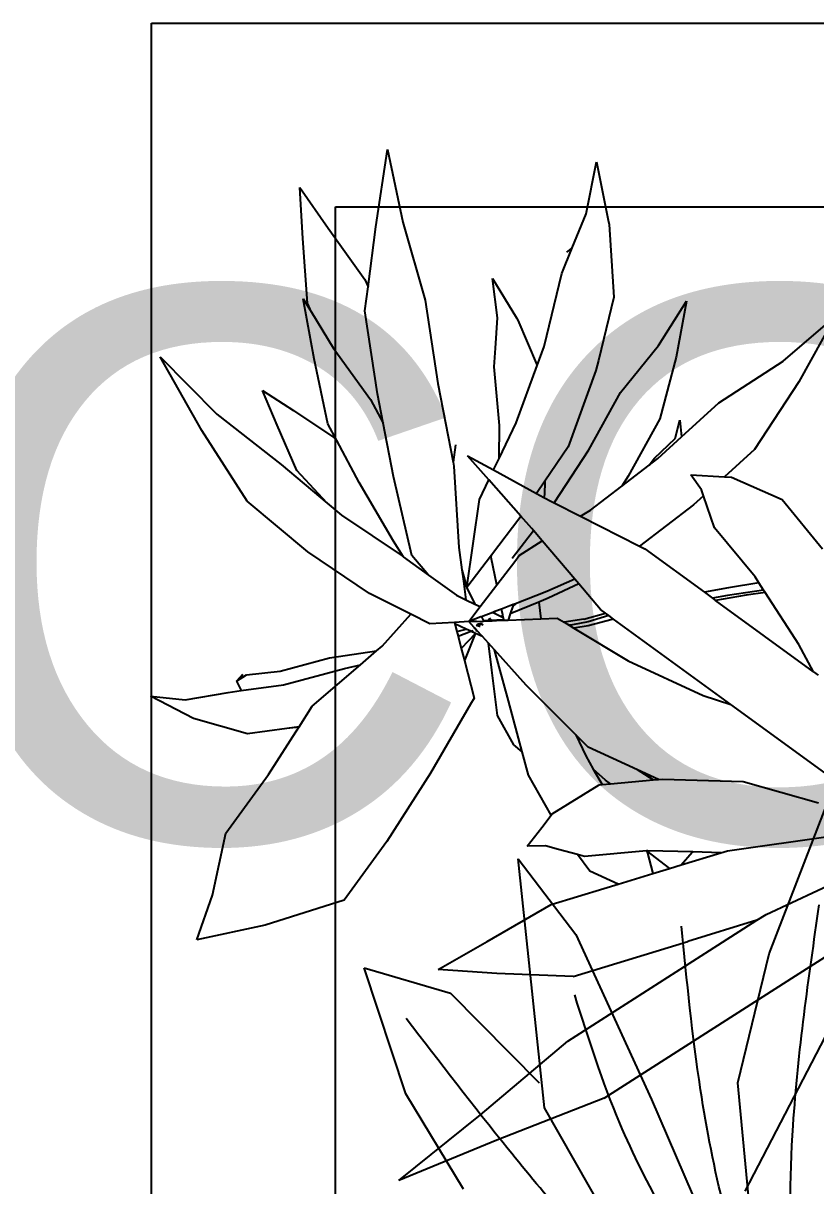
# Model space of a CAD drawing. Header units: metres. Extents: x -22 to 564, y 0 to 143.
# Drawn here: x 121.6312 to 121.8469, y 51.0595 to 51.376 of the extents above; entities that cross this region are included whole.
import ezdxf
from ezdxf.enums import TextEntityAlignment as Align

# ---------------------------------------------------------------- set-up
doc = ezdxf.new("R2010")
doc.units = ezdxf.units.M
doc.linetypes.add('XREF 1N NEURO-ONCOLOGIA$0$CONJUNTO TLAHUAC$0$HIDDEN2', pattern=[0.1875, 0.125, -0.0625])
for name, color, linetype in [('TEXTO', 7, 'Continuous'), ('XREF 1N NEURO-ONCOLOGIA$0$Mobiliario Fijo', 40, 'Continuous'), ('XREF 1N NEURO-ONCOLOGIA$0$PROYECCIÓN', 8, 'XREF 1N NEURO-ONCOLOGIA$0$CONJUNTO TLAHUAC$0$HIDDEN2'), ('XREF 1N NEURO-ONCOLOGIA$0$TEX-MOB', 4, 'Continuous')]:
    doc.layers.add(name, color=color, linetype=linetype)
doc.styles.add('100 LOCALES 25', font='arial.ttf', dxfattribs={"height": 0.25})
doc.styles.add('XREF 1N NEURO-ONCOLOGIA$0$HANDLET', font='romans.shx')

# ---------------------------------------------------------------- blocks, each defined once
blk = doc.blocks.new('XREF 1N NEURO-ONCOLOGIA$0$A$C3610557F')
at = {"color": 52}
for p, q in [((0.9855, 0.5508), (1.2749, 1.2195)), ((0.9716, 0.8764), (0.7939, 0.5659)), ((1.1725, 0.8664), (1.1398, 0.5208)), ((0.649, 0.7112), (0.5462, 0.5408)), ((0.7939, 0.5659), (0.7471, 0.1201)), ((0.85, 0.2554), (0.9855, 0.5508)), ((0.5462, 0.5408), (0.4713, 0.3154)), ((0.6256, 0.3606), (0.7846, 0.5208)), ((1.1398, 0.5208), (1.1959, 0.2905)), ((0.4713, 0.3154), (0.6256, 0.3606)), ((1.1959, 0.2905), (1.3081, 0)), ((0.7471, 0.1201), (0.85, 0.2554))]:
    blk.add_line(p, q, dxfattribs=at)
at = {"color": 104, "ltscale": 0.3}
for points in [[(1.2347, 1.1664), (1.0988, 0.9158), (0.9288, 0.5931), (0.8481, 0.3638)], [(1.273, 1.1494), (1.239, 0.8861), (1.239, 0.5973), (1.2857, 0.2024)], [(1.188, 1.1367), (0.9373, 0.8819), (0.7291, 0.6398), (0.5464, 0.4062)], [(1.1965, 1.0177), (1.1157, 0.746), (1.0733, 0.5336), (1.0393, 0.2406)]]:
    blk.add_spline(points, degree=3, dxfattribs=at)
blk = doc.blocks.new('XREF 1N NEURO-ONCOLOGIA$0$PLANTA CIRCULAR-02')
at = {"color": 72}
for p, q in [((-0.25179, 0.17367), (-0.24577, 0.21329)), ((-0.24577, 0.21329), (-0.23803, 0.17604)), ((-0.14427, 0.18025), (-0.13896, 0.20693)), ((-0.13896, 0.20693), (-0.1329, 0.177)), ((-0.29066, 0.19375), (-0.27613, 0.17302)), ((-0.28917, 0.16762), (-0.29066, 0.19375)), ((-0.15135, 0.16285), (-0.14427, 0.18025)), ((-0.27613, 0.17302), (-0.25742, 0.14676)), ((-0.25581, 0.14293), (-0.25179, 0.17367)), ((-0.23803, 0.17604), (-0.22651, 0.13608)), ((-0.1329, 0.177), (-0.13246, 0.17483)), ((-0.13246, 0.17483), (-0.13045, 0.14293)), ((-0.2867, 0.13462), (-0.28917, 0.16762)), ((-0.15664, 0.14984), (-0.15135, 0.16285)), ((-0.16571, 0.11237), (-0.15664, 0.14984)), ((-0.25742, 0.14676), (-0.25581, 0.14293)), ((-0.25741, 0.13075), (-0.25581, 0.14293)), ((-0.19213, 0.14717), (-0.17993, 0.12715)), ((-0.1896, 0.12706), (-0.19213, 0.14717)), ((-0.13045, 0.14293), (-0.13011, 0.13767)), ((-0.13011, 0.13767), (-0.13796, 0.10525)), ((-0.28891, 0.13674), (-0.28476, 0.12997)), ((-0.2833, 0.10621), (-0.28891, 0.13674)), ((-0.28476, 0.12997), (-0.2867, 0.13462)), ((-0.22651, 0.13608), (-0.22001, 0.09352)), ((-0.10724, 0.11289), (-0.09284, 0.13569)), ((-0.09284, 0.13569), (-0.09825, 0.1069)), ((-0.28476, 0.12997), (-0.27358, 0.11173)), ((-0.25091, 0.08819), (-0.25741, 0.13075)), ((-0.19066, 0.11152), (-0.1896, 0.12706)), ((-0.17993, 0.12715), (-0.17917, 0.1259)), ((-0.17917, 0.1259), (-0.16926, 0.10263)), ((-0.04346, 0.10501), (-0.01706, 0.12754)), ((-0.01706, 0.12754), (-0.03535, 0.09444)), ((-0.36204, 0.10721), (-0.3331, 0.0778)), ((-0.34083, 0.06946), (-0.36204, 0.10721)), ((-0.27358, 0.11173), (-0.25453, 0.08532)), ((-0.1913, 0.102), (-0.19066, 0.11152)), ((-0.16926, 0.10263), (-0.16571, 0.11237)), ((-0.12667, 0.08886), (-0.10724, 0.11289)), ((-0.27637, 0.07292), (-0.2833, 0.10621)), ((-0.18846, 0.07199), (-0.1913, 0.102)), ((-0.17994, 0.07331), (-0.16926, 0.10263)), ((-0.13796, 0.10525), (-0.13919, 0.10019)), ((-0.09825, 0.1069), (-0.10649, 0.07541)), ((-0.07631, 0.08354), (-0.04346, 0.10501)), ((-0.13919, 0.10019), (-0.15342, 0.06113)), ((-0.30982, 0.08997), (-0.2939, 0.07964)), ((-0.30231, 0.07211), (-0.30982, 0.08997)), ((-0.22001, 0.09352), (-0.2123, 0.05321)), ((-0.03535, 0.09444), (-0.05811, 0.0598)), ((-0.25453, 0.08532), (-0.24803, 0.07317)), ((-0.24803, 0.07317), (-0.25091, 0.08819)), ((-0.14287, 0.05953), (-0.12667, 0.08886)), ((-0.0954, 0.06619), (-0.07631, 0.08354)), ((-0.3331, 0.0778), (-0.30019, 0.05211)), ((-0.2939, 0.07964), (-0.27325, 0.06594)), ((-0.29213, 0.04903), (-0.30231, 0.07211)), ((-0.2718, 0.06437), (-0.27637, 0.07292)), ((-0.24281, 0.04587), (-0.24803, 0.07317)), ((-0.18871, 0.05511), (-0.17994, 0.07331)), ((-0.18871, 0.05511), (-0.18846, 0.07199)), ((-0.10649, 0.07541), (-0.12269, 0.04608)), ((-0.09875, 0.06542), (-0.09628, 0.07483)), ((-0.09628, 0.07483), (-0.0954, 0.06619)), ((-0.31755, 0.03338), (-0.34083, 0.06946)), ((-0.27325, 0.06594), (-0.2718, 0.06437)), ((-0.10756, 0.05513), (-0.0954, 0.06619)), ((-0.26025, 0.04278), (-0.2718, 0.06437)), ((-0.21113, 0.0621), (-0.2123, 0.05321)), ((-0.15342, 0.06113), (-0.16543, 0.04347)), ((-0.16063, 0.03244), (-0.14287, 0.05953)), ((-0.10918, 0.05534), (-0.09875, 0.06542)), ((-0.05811, 0.0598), (-0.07353, 0.04579)), ((-0.20489, 0.05654), (-0.19153, 0.04925)), ((-0.19398, 0.04418), (-0.20489, 0.05654)), ((-0.19153, 0.04925), (-0.18871, 0.05511)), ((-0.11204, 0.05171), (-0.10918, 0.05534)), ((-0.11204, 0.05171), (-0.10756, 0.05513)), ((-0.30019, 0.05211), (-0.27675, 0.03236)), ((-0.27675, 0.03236), (-0.29213, 0.04903)), ((-0.2123, 0.05321), (-0.21191, 0.0512)), ((-0.21191, 0.0512), (-0.2094, 0.00956)), ((-0.19153, 0.04925), (-0.16962, 0.0373)), ((-0.12598, 0.04106), (-0.11204, 0.05171)), ((-0.24284, 0.01284), (-0.26025, 0.04278)), ((-0.23342, 0.00542), (-0.24281, 0.04587)), ((-0.19879, 0.03419), (-0.19398, 0.04418)), ((-0.17757, 0.0256), (-0.19398, 0.04418)), ((-0.16543, 0.04347), (-0.16962, 0.0373)), ((-0.16543, 0.04347), (-0.16553, 0.03647)), ((-0.12269, 0.04608), (-0.12598, 0.04106)), ((-0.0907, 0.04679), (-0.07353, 0.04579)), ((-0.08527, 0.03914), (-0.0907, 0.04679)), ((-0.07353, 0.04579), (-0.06991, 0.04557)), ((-0.06991, 0.04557), (-0.044, 0.03413)), ((-0.16962, 0.0373), (-0.16586, 0.03524)), ((-0.16553, 0.03647), (-0.16586, 0.03524)), ((-0.14206, 0.02878), (-0.12598, 0.04106)), ((-0.08421, 0.03608), (-0.08937, 0.03139)), ((-0.08421, 0.03608), (-0.08527, 0.03914)), ((-0.0785, 0.01968), (-0.08421, 0.03608)), ((-0.28665, 0.00735), (-0.31755, 0.03338)), ((-0.27675, 0.03236), (-0.26929, 0.02608)), ((-0.20529, -0.01091), (-0.19879, 0.03419)), ((-0.16586, 0.03524), (-0.16188, 0.03307)), ((-0.16188, 0.03307), (-0.16063, 0.03244)), ((-0.16063, 0.03244), (-0.14708, 0.02557)), ((-0.08937, 0.03139), (-0.11697, 0.0103)), ((-0.044, 0.03413), (-0.02333, 0.009)), ((-0.26929, 0.02608), (-0.23787, 0.00496)), ((-0.17817, 0.02473), (-0.19264, 0.00572)), ((-0.17757, 0.0256), (-0.17817, 0.02473)), ((-0.17197, 0.01925), (-0.17757, 0.0256)), ((-0.14708, 0.02557), (-0.14206, 0.02878)), ((-0.14708, 0.02557), (-0.11697, 0.0103)), ((-0.18209, 0.00414), (-0.17121, 0.01835)), ((-0.17121, 0.01835), (-0.17197, 0.01925)), ((-0.16669, 0.01302), (-0.17121, 0.01835)), ((-0.05782, -0.00545), (-0.0785, 0.01968)), ((-0.23787, 0.00496), (-0.24284, 0.01284)), ((-0.17845, 0.00549), (-0.16669, 0.01302)), ((-0.15004, -0.00661), (-0.16669, 0.01302)), ((-0.2551, -0.01386), (-0.28665, 0.00735)), ((-0.2094, 0.00956), (-0.20784, -0.0018)), ((-0.11697, 0.0103), (-0.11422, 0.00891)), ((-0.11422, 0.00891), (-0.08375, -0.01331)), ((-0.23787, 0.00496), (-0.23774, 0.00487)), ((-0.23774, 0.00487), (-0.2248, -0.00454)), ((-0.2248, -0.00454), (-0.23342, 0.00542)), ((-0.19264, 0.00572), (-0.20529, -0.01091)), ((-0.19277, 0.00452), (-0.19264, 0.00572)), ((-0.18994, -0.00958), (-0.19277, 0.00452)), ((-0.18994, -0.00958), (-0.18076, 0.00246)), ((-0.18076, 0.00246), (-0.17845, 0.00549)), ((-0.2248, -0.00454), (-0.21062, -0.01484)), ((-0.20784, -0.0018), (-0.20704, -0.00765)), ((-0.20784, -0.0018), (-0.20529, -0.01091)), ((-0.05588, -0.00846), (-0.05782, -0.00545)), ((-0.20704, -0.00765), (-0.20547, -0.01074)), ((-0.20704, -0.00765), (-0.20574, -0.01714)), ((-0.20547, -0.01074), (-0.20109, -0.01933)), ((-0.20529, -0.01091), (-0.20547, -0.01074)), ((-0.19835, -0.02063), (-0.18994, -0.00958)), ((-0.15004, -0.00661), (-0.16431, -0.01296)), ((-0.14803, -0.00898), (-0.16359, -0.01629)), ((-0.14803, -0.00898), (-0.15004, -0.00661)), ((-0.13686, -0.02214), (-0.14803, -0.00898)), ((-0.07146, -0.01111), (-0.08375, -0.01331)), ((-0.05588, -0.00846), (-0.07146, -0.01111)), ((-0.05348, -0.01218), (-0.05588, -0.00846)), ((-0.23391, -0.02449), (-0.2551, -0.01386)), ((-0.21062, -0.01484), (-0.20574, -0.01714)), ((-0.20574, -0.01714), (-0.20109, -0.01933)), ((-0.16431, -0.01296), (-0.18043, -0.01916)), ((-0.16359, -0.01629), (-0.16849, -0.01832)), ((-0.08375, -0.01331), (-0.07962, -0.01632)), ((-0.0719, -0.01503), (-0.07962, -0.01632)), ((-0.07962, -0.01632), (-0.07807, -0.01746)), ((-0.06234, -0.01483), (-0.07807, -0.01746)), ((-0.02798, -0.05398), (-0.07807, -0.01746)), ((-0.05348, -0.01218), (-0.0719, -0.01503)), ((-0.05272, -0.01336), (-0.06234, -0.01483)), ((-0.05272, -0.01336), (-0.05348, -0.01218)), ((-0.0355, -0.04007), (-0.05272, -0.01336)), ((-0.20421, -0.02832), (-0.19835, -0.02063)), ((-0.20109, -0.01933), (-0.19835, -0.02063)), ((-0.19199, -0.02362), (-0.19778, -0.02585)), ((-0.19098, -0.02323), (-0.19199, -0.02362)), ((-0.19199, -0.02362), (-0.1915, -0.02385)), ((-0.1915, -0.02385), (-0.19098, -0.02323)), ((-0.19118, -0.024), (-0.19094, -0.02321)), ((-0.19094, -0.02321), (-0.19098, -0.02323)), ((-0.18746, -0.02187), (-0.19094, -0.02321)), ((-0.18155, -0.0196), (-0.18746, -0.02187)), ((-0.18686, -0.02487), (-0.18746, -0.02187)), ((-0.16849, -0.01832), (-0.18306, -0.02438)), ((-0.18179, -0.02038), (-0.18306, -0.02438)), ((-0.18043, -0.01916), (-0.18179, -0.02038)), ((-0.18155, -0.0196), (-0.18179, -0.02038)), ((-0.18043, -0.01916), (-0.18155, -0.0196)), ((-0.16849, -0.01832), (-0.16737, -0.02682)), ((-0.13424, -0.02406), (-0.13686, -0.02214)), ((-0.24857, -0.0408), (-0.23391, -0.02449)), ((-0.22412, -0.0294), (-0.23391, -0.02449)), ((-0.21153, -0.02872), (-0.22412, -0.0294)), ((-0.20421, -0.02832), (-0.21153, -0.02872)), ((-0.21153, -0.02872), (-0.21134, -0.02946)), ((-0.21134, -0.02946), (-0.21032, -0.03341)), ((-0.20562, -0.03212), (-0.21134, -0.02946)), ((-0.19807, -0.02596), (-0.20421, -0.02832)), ((-0.20421, -0.02832), (-0.19667, -0.02802)), ((-0.20056, -0.02812), (-0.20421, -0.02832)), ((-0.20146, -0.03137), (-0.20421, -0.02832)), ((-0.20033, -0.03025), (-0.19737, -0.0294)), ((-0.20033, -0.03025), (-0.19981, -0.0296)), ((-0.19748, -0.0293), (-0.19981, -0.0296)), ((-0.19778, -0.02585), (-0.19807, -0.02596)), ((-0.19778, -0.02585), (-0.19672, -0.02792)), ((-0.1972, -0.02984), (-0.19706, -0.02967)), ((-0.1957, -0.02786), (-0.19672, -0.02792)), ((-0.19672, -0.02792), (-0.19667, -0.02802)), ((-0.19667, -0.02802), (-0.19568, -0.02798)), ((-0.19524, -0.02784), (-0.1957, -0.02786)), ((-0.19568, -0.02798), (-0.1957, -0.02786)), ((-0.19568, -0.02798), (-0.19521, -0.02796)), ((-0.19524, -0.02784), (-0.1953, -0.02763)), ((-0.19521, -0.02796), (-0.19524, -0.02784)), ((-0.19521, -0.02796), (-0.19359, -0.02789)), ((-0.19453, -0.02692), (-0.19417, -0.02729)), ((-0.19417, -0.02729), (-0.19359, -0.02789)), ((-0.19367, -0.02642), (-0.19261, -0.02769)), ((-0.19359, -0.02789), (-0.19248, -0.02785)), ((-0.19229, -0.02768), (-0.19261, -0.02769)), ((-0.19261, -0.02769), (-0.19248, -0.02785)), ((-0.19248, -0.02785), (-0.19234, -0.02784)), ((-0.19234, -0.02784), (-0.19229, -0.02768)), ((-0.19234, -0.02784), (-0.1901, -0.02775)), ((-0.18987, -0.02754), (-0.19229, -0.02768)), ((-0.1915, -0.02385), (-0.19118, -0.024)), ((-0.19118, -0.024), (-0.18771, -0.02563)), ((-0.18987, -0.02754), (-0.1901, -0.02775)), ((-0.1901, -0.02775), (-0.18631, -0.02759)), ((-0.18636, -0.02735), (-0.18987, -0.02754)), ((-0.18686, -0.02487), (-0.18771, -0.02563)), ((-0.18771, -0.02563), (-0.18694, -0.026)), ((-0.18666, -0.02588), (-0.18694, -0.026)), ((-0.18694, -0.026), (-0.1866, -0.02616)), ((-0.18666, -0.02588), (-0.18686, -0.02487)), ((-0.1866, -0.02616), (-0.18666, -0.02588)), ((-0.1866, -0.02616), (-0.18649, -0.02621)), ((-0.18636, -0.02735), (-0.18658, -0.02625)), ((-0.18631, -0.02759), (-0.18636, -0.02735)), ((-0.18631, -0.02759), (-0.18404, -0.0275)), ((-0.18306, -0.02438), (-0.18404, -0.0275)), ((-0.18404, -0.0275), (-0.16737, -0.02682)), ((-0.16737, -0.02682), (-0.159, -0.02649)), ((-0.159, -0.02649), (-0.15541, -0.02865)), ((-0.14535, -0.02713), (-0.15541, -0.02865)), ((-0.15541, -0.02865), (-0.15511, -0.02883)), ((-0.15511, -0.02883), (-0.15285, -0.0302)), ((-0.14317, -0.02844), (-0.15124, -0.03001)), ((-0.14535, -0.02713), (-0.13424, -0.02406)), ((-0.13099, -0.02731), (-0.14327, -0.03042)), ((-0.1326, -0.02525), (-0.14317, -0.02844)), ((-0.1326, -0.02525), (-0.13424, -0.02406)), ((-0.13017, -0.02702), (-0.1326, -0.02525)), ((-0.13017, -0.02702), (-0.13099, -0.02731)), ((-0.07029, -0.07069), (-0.13017, -0.02702)), ((-0.21032, -0.03341), (-0.20562, -0.03212)), ((-0.21032, -0.03341), (-0.20973, -0.03571)), ((-0.20973, -0.03571), (-0.20359, -0.03344)), ((-0.20106, -0.03455), (-0.20807, -0.04213)), ((-0.20106, -0.03455), (-0.20651, -0.04819)), ((-0.20327, -0.03321), (-0.20562, -0.03212)), ((-0.20359, -0.03344), (-0.20327, -0.03321)), ((-0.20359, -0.03344), (-0.20314, -0.03327)), ((-0.20314, -0.03327), (-0.20327, -0.03321)), ((-0.20314, -0.03327), (-0.20193, -0.03282)), ((-0.20108, -0.03423), (-0.20309, -0.0333)), ((-0.20158, -0.03198), (-0.20128, -0.03177)), ((-0.20117, -0.03169), (-0.20146, -0.03137)), ((-0.20128, -0.03177), (-0.20117, -0.03169)), ((-0.20031, -0.03265), (-0.20117, -0.03169)), ((-0.20096, -0.03429), (-0.20108, -0.03423)), ((-0.20096, -0.03429), (-0.20106, -0.03455)), ((-0.20086, -0.03433), (-0.20106, -0.03455)), ((-0.20086, -0.03433), (-0.20096, -0.03429)), ((-0.19728, -0.03599), (-0.20086, -0.03433)), ((-0.20031, -0.03265), (-0.2006, -0.03338)), ((-0.1972, -0.02984), (-0.20033, -0.03025)), ((-0.19875, -0.03079), (-0.20033, -0.03025)), ((-0.19728, -0.03599), (-0.20031, -0.03265)), ((-0.19858, -0.03084), (-0.19875, -0.03079)), ((-0.19868, -0.03086), (-0.19875, -0.03079)), ((-0.19841, -0.0309), (-0.19858, -0.03084)), ((-0.1972, -0.02984), (-0.19684, -0.0299)), ((-0.15124, -0.03001), (-0.15285, -0.0302)), ((-0.15285, -0.0302), (-0.15051, -0.03161)), ((-0.14327, -0.03042), (-0.15051, -0.03161)), ((-0.15051, -0.03161), (-0.12272, -0.04835)), ((-0.25141, -0.04325), (-0.24857, -0.0408)), ((-0.20973, -0.03571), (-0.20807, -0.04213)), ((-0.1942, -0.03941), (-0.19728, -0.03599)), ((-0.19116, -0.04278), (-0.1942, -0.03941)), ((-0.19243, -0.05312), (-0.1942, -0.03941)), ((-0.02798, -0.05398), (-0.0355, -0.04007)), ((-0.30075, -0.05371), (-0.27549, -0.04685)), ((-0.27549, -0.04685), (-0.25141, -0.04325)), ((-0.2597, -0.05039), (-0.25141, -0.04325)), ((-0.20807, -0.04213), (-0.20651, -0.04819)), ((-0.17487, -0.06082), (-0.19116, -0.04278)), ((-0.18402, -0.06887), (-0.19116, -0.04278)), ((-0.29902, -0.06068), (-0.26791, -0.05225)), ((-0.28429, -0.07158), (-0.2597, -0.05039)), ((-0.26791, -0.05225), (-0.2597, -0.05039)), ((-0.20651, -0.04819), (-0.20155, -0.06743)), ((-0.18957, -0.07639), (-0.19243, -0.05312)), ((-0.12272, -0.04835), (-0.08429, -0.06607)), ((-0.32008, -0.05541), (-0.32314, -0.05877)), ((-0.32314, -0.05877), (-0.31981, -0.05678)), ((-0.32314, -0.05877), (-0.32072, -0.06364)), ((-0.31981, -0.05678), (-0.32008, -0.05541)), ((-0.31981, -0.05678), (-0.31789, -0.05563)), ((-0.31789, -0.05563), (-0.30075, -0.05371)), ((-0.02798, -0.05398), (-0.02554, -0.05576)), ((-0.34938, -0.06841), (-0.32727, -0.06454)), ((-0.32727, -0.06454), (-0.32072, -0.06364)), ((-0.32072, -0.06364), (-0.29902, -0.06068)), ((-0.14949, -0.08617), (-0.17487, -0.06082)), ((-0.36714, -0.0664), (-0.34938, -0.06841)), ((-0.34499, -0.07784), (-0.36714, -0.0664)), ((-0.20333, -0.0705), (-0.2238, -0.10583)), ((-0.20155, -0.06743), (-0.20333, -0.0705)), ((-0.17696, -0.09495), (-0.18402, -0.06887)), ((-0.08429, -0.06607), (-0.07029, -0.07069)), ((-0.00556, -0.11789), (-0.07029, -0.07069)), ((-0.29106, -0.0821), (-0.28429, -0.07158)), ((-0.18119, -0.0914), (-0.18957, -0.07639)), ((-0.31742, -0.08571), (-0.34499, -0.07784)), ((-0.29733, -0.08296), (-0.31742, -0.08571)), ((-0.30676, -0.1065), (-0.29117, -0.08227)), ((-0.29106, -0.0821), (-0.29733, -0.08296)), ((-0.29117, -0.08227), (-0.29733, -0.08296)), ((-0.29117, -0.08227), (-0.29106, -0.0821)), ((-0.14313, -0.09252), (-0.14949, -0.08617)), ((-0.14949, -0.08617), (-0.14439, -0.09704)), ((-0.17696, -0.09495), (-0.18119, -0.0914)), ((-0.17371, -0.10696), (-0.17696, -0.09495)), ((-0.118, -0.1041), (-0.14313, -0.09252)), ((-0.14439, -0.09704), (-0.14055, -0.1038)), ((-0.32857, -0.13659), (-0.30676, -0.1065)), ((-0.2238, -0.10583), (-0.24626, -0.14075)), ((-0.16213, -0.12734), (-0.17371, -0.10696)), ((-0.14055, -0.1038), (-0.13608, -0.11167)), ((-0.13436, -0.10939), (-0.14055, -0.1038)), ((-0.10717, -0.1091), (-0.118, -0.1041)), ((-0.10988, -0.10934), (-0.118, -0.1041)), ((-0.16165, -0.12672), (-0.13758, -0.1118)), ((-0.13758, -0.1118), (-0.13608, -0.11167)), ((-0.13608, -0.11167), (-0.13176, -0.11129)), ((-0.13176, -0.11129), (-0.13436, -0.10939)), ((-0.13176, -0.11129), (-0.10988, -0.10934)), ((-0.10988, -0.10934), (-0.10717, -0.1091)), ((-0.10717, -0.1091), (-0.10516, -0.10892)), ((-0.10516, -0.10892), (-0.06398, -0.11004)), ((-0.06398, -0.11004), (-0.02541, -0.12098)), ((-0.16697, -0.1336), (-0.16213, -0.12734)), ((-0.16213, -0.12734), (-0.16165, -0.12672)), ((-0.33541, -0.16831), (-0.32857, -0.13659)), ((-0.1744, -0.1432), (-0.16697, -0.1336)), ((-0.24626, -0.14075), (-0.26808, -0.17084)), ((-0.07191, -0.14553), (-0.01802, -0.138)), ((-0.16501, -0.14304), (-0.1744, -0.1432)), ((-0.15834, -0.14484), (-0.16501, -0.14304)), ((-0.14862, -0.14749), (-0.15834, -0.14484)), ((-0.14513, -0.14843), (-0.14862, -0.14749)), ((-0.14227, -0.15603), (-0.14862, -0.14749)), ((-0.11333, -0.14561), (-0.14513, -0.14843)), ((-0.11271, -0.14555), (-0.11333, -0.14561)), ((-0.11333, -0.14561), (-0.11329, -0.14566)), ((-0.11329, -0.14566), (-0.11295, -0.14612)), ((-0.11329, -0.14566), (-0.10163, -0.15461)), ((-0.11295, -0.14612), (-0.11018, -0.15722)), ((-0.08961, -0.14618), (-0.11271, -0.14555)), ((-0.09557, -0.15276), (-0.09003, -0.14635)), ((-0.09557, -0.15276), (-0.07533, -0.14657)), ((-0.09003, -0.14635), (-0.08961, -0.14618)), ((-0.07533, -0.14657), (-0.08961, -0.14618)), ((-0.07533, -0.14657), (-0.07191, -0.14553)), ((-0.11018, -0.15722), (-0.10163, -0.15461)), ((-0.10163, -0.15461), (-0.09557, -0.15276)), ((-0.05214, -0.1781), (0.00079, -0.15339)), ((-0.12783, -0.16262), (-0.14227, -0.15603)), ((-0.12783, -0.16262), (-0.11018, -0.15722)), ((-0.1621, -0.1731), (-0.13513, -0.16485)), ((-0.13513, -0.16485), (-0.12783, -0.16262)), ((-0.34339, -0.19115), (-0.33541, -0.16831)), ((-0.26808, -0.17084), (-0.30848, -0.18356)), ((-0.1949, -0.19207), (-0.1621, -0.1731)), ((-0.05683, -0.1811), (-0.05214, -0.1781)), ((-0.30848, -0.18356), (-0.34339, -0.19115)), ((-0.05683, -0.1811), (-0.09227, -0.19193)), ((-0.08104, -0.19658), (-0.05683, -0.1811)), ((-0.03709, -0.20953), (0.00022, -0.18567)), ((-0.21989, -0.20638), (-0.1949, -0.19207)), ((-0.15087, -0.20985), (-0.09227, -0.19193)), ((-0.15362, -0.243), (-0.08104, -0.19658)), ((-0.1899, -0.20844), (-0.21989, -0.20638)), ((-0.15087, -0.20985), (-0.1899, -0.20844)), ((-0.13499, -0.27214), (-0.03709, -0.20953)), ((-0.06283, -0.31967), (-0.00986, -0.21747)), ((-0.19825, -0.28068), (-0.15362, -0.243)), ((-0.13499, -0.27214), (-0.18995, -0.29365)), ((-0.24006, -0.31424), (-0.19825, -0.28068)), ((-0.18995, -0.29365), (-0.24006, -0.31424))]:
    blk.add_line(p, q, dxfattribs=at)
at = {"color": 54}
blk.add_line((-0.15135, 0.16285), (-0.15424, 0.16063), dxfattribs=at)
blk = doc.blocks.new('XREF 1N NEURO-ONCOLOGIA')
at = {"layer": 'XREF 1N NEURO-ONCOLOGIA$0$Mobiliario Fijo', "transparency": 33554687, "elevation": 0}
for points in [[(17.92487, 22.7507), (17.92487, 22.2007), (17.37487, 22.2007), (17.37487, 22.7507)], [(17.87487, 22.7007), (17.87487, 22.2507), (17.42487, 22.2507), (17.42487, 22.7007)]]:
    blk.add_lwpolyline(points, close=True, dxfattribs=at)
at = {"layer": 'XREF 1N NEURO-ONCOLOGIA$0$PROYECCIÓN', "elevation": 0}
blk.add_lwpolyline([(15.12874, 23.25765, 0.269286), (17.62394, 15.93765, 0.256404)], format="xyb", dxfattribs=at)
at = {"color": 2}
for name, p, xscale, yscale, zscale, rotation in [('XREF 1N NEURO-ONCOLOGIA$0$A$C3610557F', (17.71569, 22.76456, 0), -0.1521132627722445, 0.1521132627722445, 0.1521132627722445, 90), ('XREF 1N NEURO-ONCOLOGIA$0$PLANTA CIRCULAR-02', (17.77705, 22.5557, 0), 0.5320720665645394, 0.5320720665645394, 0.5320720665645394, 269.9999999999999)]:
    blk.add_blockref(name, p, dxfattribs=dict(at, xscale=xscale, yscale=yscale, zscale=zscale, rotation=rotation))
at = {"layer": 'XREF 1N NEURO-ONCOLOGIA$0$TEX-MOB', "style": 'XREF 1N NEURO-ONCOLOGIA$0$HANDLET'}
for p in [(1.70002, 4.58473, 0), (1.70735, 2.01378, 0)]:
    blk.add_attdef('234', text='', height=0.075, rotation=180, dxfattribs=at).set_placement(p, align=Align.MIDDLE_CENTER)

msp = doc.modelspace()

# ---------------------------------------------------------------- block references
at = {"rotation": 90}
msp.add_blockref('XREF 1N NEURO-ONCOLOGIA', (144.41686, 33.45112), dxfattribs=at)

# ---------------------------------------------------------------- next in the draw order: texts
at = {"layer": 'TEXTO', "color": 0, "insert": (118.83485, 51.15148, 0), "char_height": 0.15, "width": 3.1751961, "attachment_point": 7, "style": '100 LOCALES 25'}
msp.add_mtext('\\pxqc;SALA DE ESPERA PEDIATRICOS ', dxfattribs=at)

doc.saveas('drawing.dxf')
